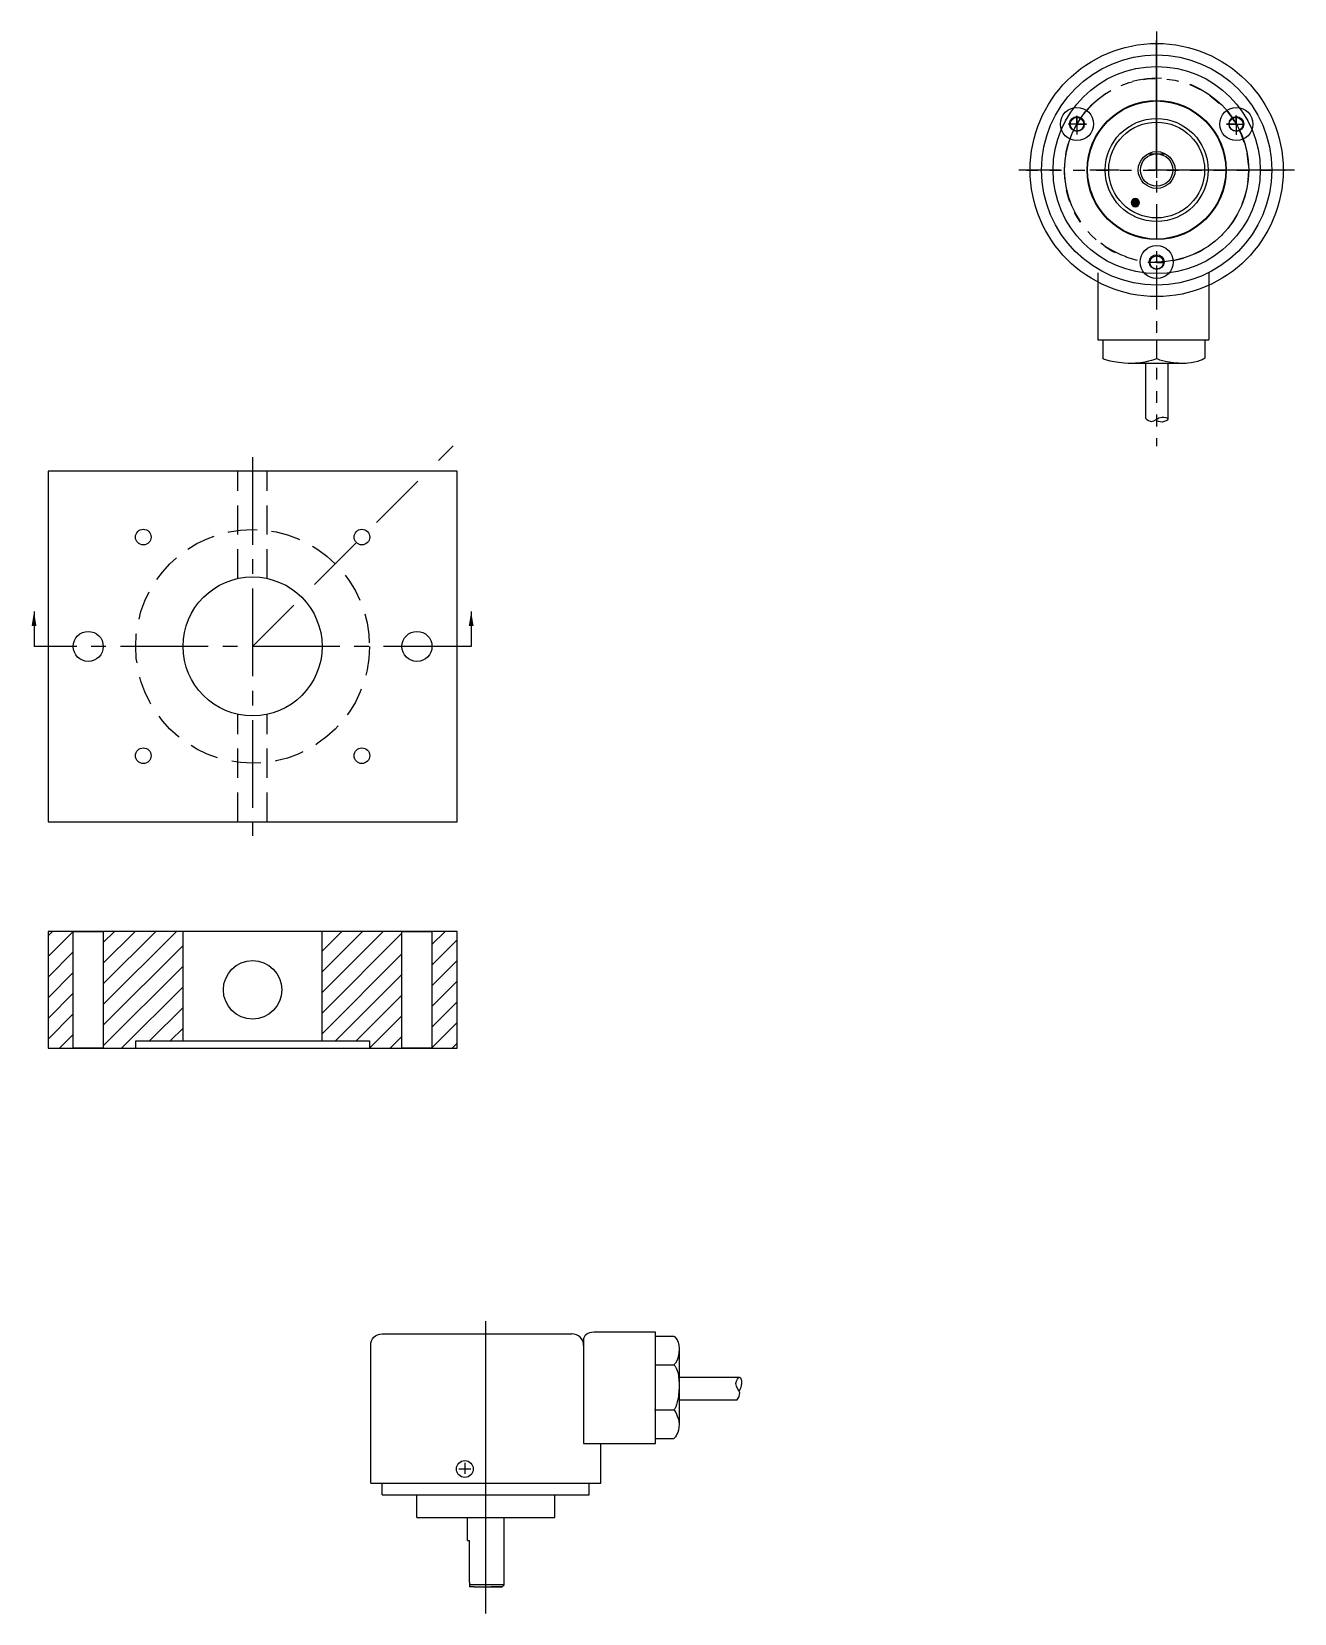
# Model space of a CAD drawing. Header units: inches. Extents: x -0.1 to 44.5, y -2.5 to 33.3.
# Drawn here: x 33.66 to 44.47, y -2.05 to 11.49 of the extents above; entities that cross this region are included whole.
import ezdxf

# ---------------------------------------------------------------- set-up
doc = ezdxf.new("R2010")
doc.units = ezdxf.units.IN
doc.header["$MEASUREMENT"] = 0
for name, pattern in [('CENTER', [2, 1.25, -0.25, 0.25, -0.25]), ('CENTER2', [1.125, 0.75, -0.125, 0.125, -0.125]), ('DASHED', [0.75, 0.5, -0.25]), ('HIDDEN', [0.375, 0.25, -0.125])]:
    doc.linetypes.add(name, pattern=pattern)
for name, color, linetype in [('Anno Center', 1, 'CENTER'), ('Anno Dash', 1, 'DASHED'), ('CENTER', 40, 'CENTER'), ('Centerline', 40, 'CENTER'), ('Hardware', 52, 'Continuous'), ('Hatch', 202, 'Continuous'), ('Hidden', 140, 'HIDDEN'), ('Material', 140, 'Continuous')]:
    doc.layers.add(name, color=color, linetype=linetype)
doc.styles.get("Standard").update_dxf_attribs({"font": 'arial.ttf'})
doc.dimstyles.new('Metric', dxfattribs={"dimtxt": 0.125, "dimasz": 0.125, "dimexe": 0.18, "dimexo": 0.0625, "dimgap": 0.089844, "dimtad": 0, "dimtih": 1, "dimtoh": 1, "dimlfac": 25.4, "dimzin": 0, "dimdsep": 46, "dimtxsty": 'Standard', "dimcen": 0.125, "dimadec": 0, "dimazin": 0, "dimtfac": 1, "dimtofl": 0, "dimtmove": 0, "dimatfit": 3, "dimfxl": 1, "dimtolj": 1, "dimtzin": 0, "dimarcsym": 0})

# ---------------------------------------------------------------- blocks, each defined once
blk = doc.blocks.new('*U68')
at = {"layer": 'Anno Center', "color": 0, "linetype": 'CENTER2', "transparency": 16777216}
blk.add_line((0, 1.62), (0, -1.62), dxfattribs=at)
blk = doc.blocks.new('*U71')
at = {"layer": 'Anno Center', "color": 0, "linetype": 'CENTER2', "transparency": 16777216}
blk.add_line((1.87, 0), (-1.87, 0), dxfattribs=at)

msp = doc.modelspace()

# ---------------------------------------------------------------- hatches: boundary and pattern name
h = msp.add_hatch(color=256)
edge = h.paths.add_edge_path()
edge.add_spline(control_points=[(43.1056116, 10.0596582), (43.1253401, 10.0596582), (43.1413888, 10.0436094), (43.1413888, 10.0238907), (43.1413888, 10.0041428), (43.1253401, 9.988065), (43.1056116, 9.988065), (43.0858638, 9.988065), (43.0698053, 10.0041428), (43.0698053, 10.0238907), (43.0698053, 10.0436094), (43.0858638, 10.0596582), (43.1056116, 10.0596582)], knot_values=[0, 0, 0, 0, 1, 1, 1, 2, 2, 2, 3, 3, 3, 4, 4, 4, 4], degree=3, periodic=0)
at = {"layer": 'Hatch'}
h = msp.add_hatch(dxfattribs=at)
h.set_pattern_fill('ANSI31', color=256)
h.paths.add_polyline_path([(37.3034899, 3.7893253), (37.0882399, 3.7893253), (37.0882399, 2.7893253), (37.3034899, 2.7893253)])
h.paths.add_polyline_path([(36.8312399, 3.7893253), (36.1479781, 3.7893253), (36.1479781, 2.8518253), (36.5534899, 2.8518253), (36.5534899, 2.7893253), (36.8312399, 2.7893253)])
h.paths.add_polyline_path([(34.9590017, 3.7893253), (34.2757399, 3.7893253), (34.2757399, 2.7893253), (34.5534899, 2.7893253), (34.5534899, 2.8518253), (34.9590017, 2.8518253)])
h.paths.add_polyline_path([(34.0187399, 3.7893253), (33.8034899, 3.7893253), (33.8034899, 2.7893253), (34.0187399, 2.7893253)])

# ---------------------------------------------------------------- linework, layer by layer
for p, q in [((43.212713, 10.4413116), (43.3634861, 10.4413116)), ((42.783481, 9.4226009), (42.783481, 8.851545)), ((43.7355134, 9.4226009), (43.7355134, 8.851545)), ((42.783481, 8.851545), (43.7355134, 8.851545)), ((42.8264234, 8.851545), (42.8264051, 8.6933472)), ((43.2881239, 8.6917198), (43.2881239, 8.851599)), ((43.5369517, 8.6483172), (43.0453273, 8.6483172)), ((43.1914963, 8.6483172), (43.1914963, 8.1786718)), ((43.3847708, 8.6483172), (43.3847708, 8.1714872))]:
    msp.add_line(p, q)
for centre, radius in [((43.2880996, 10.3030476), 1.0826772), ((42.6061898, 10.6967484), 0.1417323), ((43.2880996, 10.3030476), 0.5944882), ((43.9700093, 10.6967484), 0.1417323), ((42.6061898, 10.6967484), 0.0629921), ((42.6063874, 10.6949753), 0.0584379), ((43.9700093, 10.6967484), 0.0629921), ((43.9669382, 10.6949753), 0.058727), ((43.2880996, 10.3030476), 0.1574582), ((43.2880996, 10.3030476), 0.1380991), ((43.2880996, 9.515646), 0.1417323), ((43.2880996, 9.515646), 0.0629921), ((43.2880996, 9.5116878), 0.0567212)]:
    msp.add_circle(centre, radius)
at = {"color": 6}
for radius in [0.9842755, 0.8858268, 0.5905512, 0.44, 0.41]:
    msp.add_circle((43.2880996, 10.3030476), radius, dxfattribs=at)
for points, knots in [([(43.1056116, 10.0596582), (43.1253401, 10.0596582), (43.1413888, 10.0436094), (43.1413888, 10.0238907), (43.1413888, 10.0041428), (43.1253401, 9.988065), (43.1056116, 9.988065), (43.0858638, 9.988065), (43.0698053, 10.0041428), (43.0698053, 10.0238907), (43.0698053, 10.0436094), (43.0858638, 10.0596582), (43.1056116, 10.0596582)], [0, 0, 0, 0, 1, 1, 1, 2, 2, 2, 3, 3, 3, 4, 4, 4, 4]), ([(43.6997362, 8.851545), (43.6997362, 8.851545), (43.6997362, 8.6940575), (43.6997362, 8.6940575), (43.6838525, 8.6778339), (43.6102874, 8.6498185), (43.5210004, 8.6476528), (43.3896706, 8.6524173), (43.3117504, 8.6721834), (43.2880071, 8.691642)], [0, 0, 0, 0, 1, 1, 1, 2, 2, 2, 3, 3, 3, 3]), ([(43.2881239, 8.6917198), (43.2735751, 8.6781252), (43.1913074, 8.6522834), (43.0598187, 8.6475754), (42.9176225, 8.6539955), (42.8259962, 8.6832515), (42.8264051, 8.6933472)], [0, 0, 0, 0, 1, 1, 1, 2, 2, 2, 2])]:
    msp.add_open_spline(points, degree=3, knots=knots)
msp.add_spline([(43.1914963, 8.1786718), (43.245215, 8.1527124), (43.3328403, 8.1887998), (43.3847708, 8.1714872), (43.3354956, 8.1468747), (43.2770787, 8.1649184)], degree=3)
at = {"layer": 'Anno Dash'}
msp.add_line((35.5534899, 6.2275501), (37.2697902, 7.9438504), dxfattribs=at)
at = {"layer": 'CENTER'}
for p, q in [((43.2880996, 11.4870326), (43.2880996, 9.1204051)), ((44.466183, 10.3030476), (42.109297, 10.3030476))]:
    msp.add_line(p, q, dxfattribs=at)
msp.add_circle((43.2880996, 10.3030476), 0.7874016, dxfattribs=at)
at = {"layer": 'Centerline'}
for p, q in [((43.2880996, 10.3030476), (43.2880996, 11.4100141)), ((42.6881365, 10.6967484), (42.5298097, 10.6967484)), ((42.6033163, 10.6967484), (42.6881365, 10.6967484)), ((42.6063874, 10.6949753), (42.6063874, 10.767862)), ((42.6063874, 10.767862), (42.6063874, 10.6064797)), ((43.9669382, 10.6949753), (43.8861368, 10.6949753)), ((43.8861368, 10.6949753), (44.0356088, 10.6949753)), ((43.9669382, 10.6949753), (43.9669382, 10.7690807)), ((43.9669382, 10.7690807), (43.9669382, 10.6036157)), ((43.2880996, 9.5116878), (43.2121252, 9.5116878)), ((43.2880996, 9.5116878), (43.3554913, 9.5116878))]:
    msp.add_line(p, q, dxfattribs=at)
at = {"layer": 'Centerline', "ltscale": 0.06}
for p, q in [((43.2880996, 11.4100141), (43.2880996, 7.9409931)), ((42.1740261, 10.3030476), (44.3871266, 10.3030476))]:
    msp.add_line(p, q, dxfattribs=at)
msp.add_circle((43.28593, 10.2996969), 0.7874016, dxfattribs=at)
at = {"layer": 'Hardware', "ltscale": 0.06}
msp.add_line((37.5481928, -2.0454385), (37.5481928, 0.4557669), dxfattribs=at)
at = {"layer": 'Hardware'}
for p, q in [((36.660596, 0.3465776), (38.2854822, 0.3465776)), ((38.3857069, 0.3036255), (38.3857069, -0.5911439)), ((38.4716013, 0.3633729), (38.9996954, 0.3633729)), ((38.9996954, -0.5911439), (38.9996954, 0.3608884)), ((38.9996954, -0.5911439), (38.9996954, 0.3608884)), ((39.2032164, 0.2221801), (39.2030389, -0.4289069)), ((39.0068606, 0.081739), (39.164319, 0.081739)), ((39.0068606, 0.081739), (39.1578915, 0.081739)), ((39.2029233, -0.0256217), (39.7196874, -0.0256579)), ((39.2359025, -0.0256217), (39.719825, -0.0256482)), ((39.2029233, -0.2189059), (39.7000735, -0.2189059)), ((39.2287568, -0.2189059), (39.7000735, -0.2189059)), ((38.9925303, -0.3048294), (39.1500179, -0.3048294)), ((38.9925303, -0.3048294), (39.1578915, -0.3048294)), ((38.3857069, -0.5911439), (38.9996954, -0.5911439)), ((38.3857069, -0.5911439), (38.9996954, -0.5911439)), ((38.5324684, -0.9303508), (38.5324684, -0.5911439)), ((38.9996954, -0.5481919), (39.157183, -0.5481919)), ((38.9996954, -0.5481919), (39.1578915, -0.5481919)), ((37.3191487, -0.8086598), (37.4193442, -0.8086598)), ((37.3191487, -0.8086598), (37.4193442, -0.8086598)), ((37.3692465, -0.7585427), (37.3692465, -0.8515925)), ((37.3692465, -0.7585427), (37.3692465, -0.8515925)), ((36.5639173, -0.9303508), (38.5324684, -0.9303508)), ((36.6623661, -1.0305464), (36.6623661, -0.9303508)), ((38.4340196, -1.0305464), (38.4340196, -0.9303508)), ((36.6623661, -1.0305464), (38.4340196, -1.0305464)), ((36.9576417, -1.2256169), (36.9576417, -1.0305464)), ((38.138744, -1.2256169), (38.138744, -1.0305464)), ((36.9576417, -1.2256169), (38.138744, -1.2256169)), ((37.3907125, -1.4225367), (37.3907125, -1.2256169)), ((37.7056732, -1.8016166), (37.7056732, -1.2256169)), ((37.3907125, -1.4225367), (37.4099289, -1.4225367)), ((37.4099289, -1.7793108), (37.4099289, -1.4225367)), ((37.4099289, -1.7793108), (37.4099289, -1.4225367)), ((37.4099289, -1.7793108), (37.4099289, -1.8173573)), ((37.5955134, -1.8016166), (37.4099289, -1.8016166)), ((37.4479754, -1.8173573), (37.4099289, -1.8173573)), ((37.4479754, -1.8173573), (37.6898433, -1.8173573)), ((37.4479754, -1.8173573), (37.6126136, -1.8173573)), ((37.7056732, -1.8016166), (37.5955134, -1.8016166)), ((37.6898433, -1.8173573), (37.5955134, -1.8173573)), ((37.705431, -1.8016666), (37.6898433, -1.8173573)), ((37.7056732, -1.8173573), (37.705628, -1.8173573)), ((37.7056732, -1.8173573), (37.7056732, -1.8173573))]:
    msp.add_line(p, q, dxfattribs=at)
msp.add_circle((37.3692465, -0.8104269), 0.0715932, dxfattribs=at)
for points in [[(36.5639173, 0.2463626), (36.5639173, 0.3014702), (36.6054788, 0.3460339), (36.660596, 0.3467329)], [(38.3857069, 0.2463626), (38.3850661, 0.3014702), (38.3406189, 0.3460339), (38.2854822, 0.3467329)], [(38.9996954, 0.325121), (38.9996954, 0.325121), (39.0980256, 0.325121), (39.1578915, 0.325121)], [(39.157183, 0.325121), (39.1733774, 0.3156257), (39.2278259, 0.2627919), (39.190257, 0.1372884)], [(36.5639173, -0.9303508), (36.5639173, -0.9303508), (36.5639173, 0.2463626), (36.5639173, 0.2463626)], [(39.190353, 0.1379603), (39.190353, 0.1379603), (39.1791153, 0.0930401), (39.1578953, 0.081739)]]:
    msp.add_open_spline(points, degree=3, dxfattribs=at)
for points in [[(38.3857069, 0.3036255), (38.3915905, 0.3376517), (38.4220569, 0.3616456), (38.4716013, 0.3633729), (38.4716013, 0.3633729), (38.4716013, 0.3633729), (38.4716013, 0.3633729)], [(39.1578953, 0.081739), (39.1893388, 0.0554668), (39.2049118, -0.022476), (39.2027759, -0.110283), (39.2004457, -0.2041095), (39.1784746, -0.2847902), (39.1578915, -0.3048294)], [(39.1578915, -0.3048294), (39.1662123, -0.3142858), (39.1943925, -0.3535797), (39.2031363, -0.4273924), (39.1984281, -0.5050192), (39.1719793, -0.5368908), (39.1578915, -0.5481919)]]:
    msp.add_open_spline(points, degree=3, knots=[0, 0, 0, 0, 1, 1, 1, 2, 2, 2, 2], dxfattribs=at)
msp.add_spline([(39.7000735, -0.2189059), (39.7207581, -0.1600437), (39.6886605, -0.0785358), (39.7212881, -0.0258205), (39.735944, -0.0761182), (39.7157105, -0.1454879)], degree=3, dxfattribs=at)
at = {"layer": 'Hidden'}
for p, q in [((35.4284899, 6.8087482), (35.4284899, 7.7275501)), ((35.6784899, 6.8087482), (35.6784899, 7.7275501)), ((35.4284899, 4.7275501), (35.4284899, 5.646352)), ((35.6784899, 4.7275501), (35.6784899, 5.646352))]:
    msp.add_line(p, q, dxfattribs=at)
msp.add_circle((35.5534899, 6.2275501), 1, dxfattribs=at)
at = {"layer": 'Material'}
for p, q in [((34.9590017, 2.8518253), (34.9590017, 3.7893253)), ((36.1479781, 2.8518253), (36.1479781, 3.7893253)), ((34.5534899, 2.7893253), (34.5534899, 2.8518253)), ((34.5534899, 2.8518253), (36.5534899, 2.8518253)), ((36.5534899, 2.8518253), (36.5534899, 2.7893253))]:
    msp.add_line(p, q, dxfattribs=at)
for points in [[(33.8034899, 7.7275501), (33.8034899, 4.7275501), (37.3034899, 4.7275501), (37.3034899, 7.7275501)], [(37.3034899, 3.7893253), (33.8034899, 3.7893253), (33.8034899, 2.7893253), (37.3034899, 2.7893253)], [(34.0187399, 3.7893253), (34.2757399, 3.7893253), (34.2757399, 2.7893253), (34.0187399, 2.7893253)], [(36.8312399, 3.7893253), (37.0882399, 3.7893253), (37.0882399, 2.7893253), (36.8312399, 2.7893253)]]:
    msp.add_lwpolyline(points, close=True, dxfattribs=at)
for centre, radius in [((34.6184526, 7.1625875), 0.0669), ((36.4885273, 7.1625875), 0.0669), ((35.5534899, 6.2275501), 0.5944882), ((34.1472399, 6.2275501), 0.1285), ((36.9597399, 6.2275501), 0.1285), ((34.6184526, 5.2925127), 0.0669), ((36.4885273, 5.2925127), 0.0669), ((35.5534899, 3.2893253), 0.25)]:
    msp.add_circle(centre, radius, dxfattribs=at)

# ---------------------------------------------------------------- block references
at = {"layer": 'Anno Center', "linetype": 'CENTER2'}
for name in ['*U68', '*U71']:
    msp.add_blockref(name, (35.5534899, 6.2275501), dxfattribs=at)

# ---------------------------------------------------------------- leaders
at = {"layer": 'Anno Center'}
for points in [[(33.6834899, 6.5270489), (33.6834899, 6.2275501)], [(37.4234899, 6.5270489), (37.4234899, 6.2275501)]]:
    msp.add_leader(points, dimstyle='Metric', dxfattribs=at)

doc.saveas('drawing.dxf')
